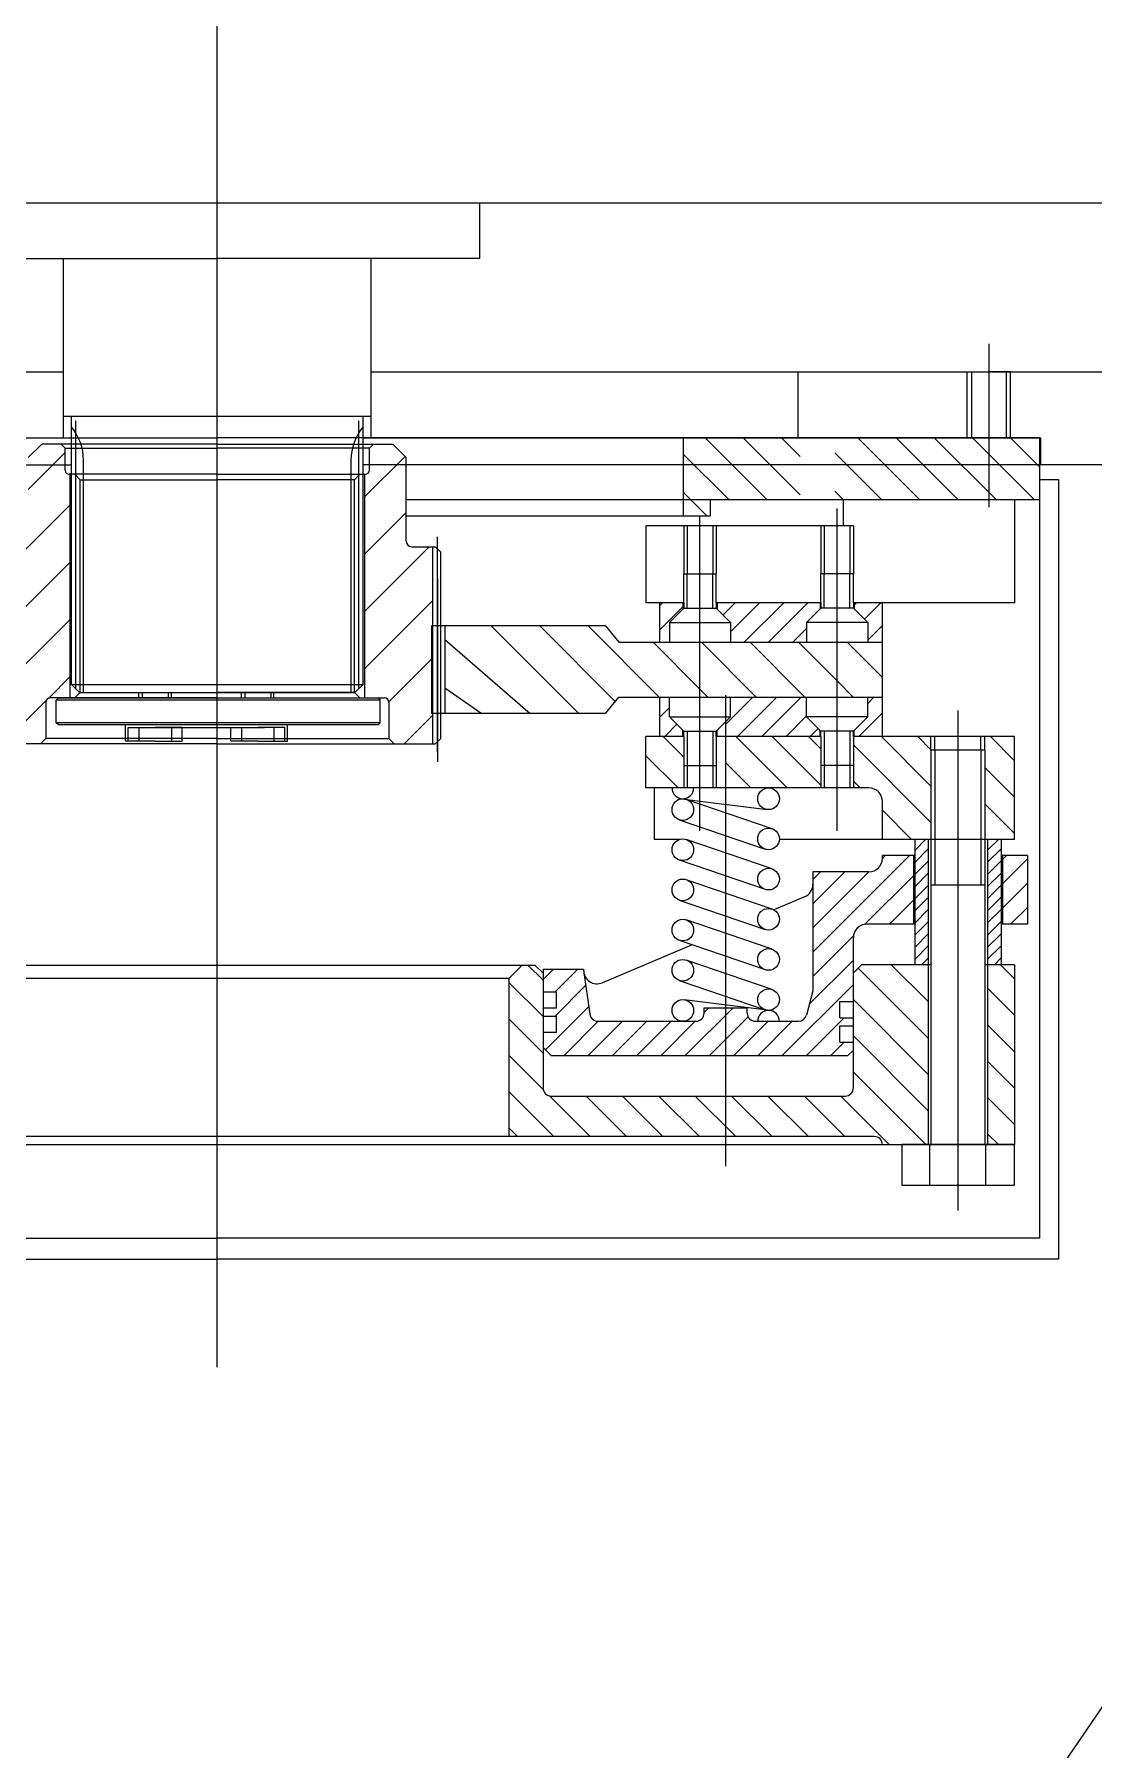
# Model space of a CAD drawing. Header units: millimetres. Extents: x 0 to 21000, y -315 to 14850.
# Drawn here: x 5086 to 5478, y 7947 to 8582 of the extents above; entities that cross this region are included whole.
import ezdxf

# ---------------------------------------------------------------- set-up
doc = ezdxf.new("R2010")
doc.units = ezdxf.units.MM
doc.header["$LTSCALE"] = 500
doc.linetypes.add('G', pattern=[2, 1.25, -0.25, 0.25, -0.25])
for name, color, linetype in [('01', 7, 'Continuous'), ('02', 1, 'Continuous'), ('05', 142, 'G'), ('LINE_PART', 7, 'Continuous')]:
    doc.layers.add(name, color=color, linetype=linetype)
pattern_1 = [(315, (3913.915, 11882.066), (6.735192, 6.735192), [])]
pattern_2 = [(45, (3913.9153, 11882.066), (-4.490128, 4.490128), [])]

# ---------------------------------------------------------------- blocks, each defined once
blk = doc.blocks.new('DFSDFSDFSDFSDF')
at = {"layer": '01'}
for p, q in [((2976.69, 6057.54), (2976.69, 5768.89)), ((2983.66, 6057.54), (2976.69, 6057.54)), ((3592.66, 6057.54), (3599.62, 6057.54)), ((3599.62, 6057.54), (3599.62, 5768.89)), ((2983.66, 6050.02), (2983.66, 5776.63)), ((3592.66, 6050.02), (3592.66, 5776.63)), ((2983.66, 5776.63), (3288.16, 5776.63)), ((3592.66, 5776.63), (3288.16, 5776.63)), ((2976.69, 5768.89), (3288.16, 5768.89)), ((3599.62, 5768.89), (3288.16, 5768.89))]:
    blk.add_line(p, q, dxfattribs=at)

msp = doc.modelspace()

# ---------------------------------------------------------------- hatches: boundary and pattern name
at = {"layer": '02', "linetype": 'Continuous'}
h = msp.add_hatch(dxfattribs=at)
h.set_pattern_fill('ANSI31', color=1, scale=80, angle=90, style=0)
h.set_pattern_definition([(315, (4674.767, 9374.959), (7.07107, 7.07107), [])])
h.paths.add_polyline_path([(5458.43, 8409.31), (5458.43, 8432.31), (5384.18, 8432.31), (5384.18, 8409.31)])
h.paths.add_polyline_path([(5368.18, 8409.31), (5368.18, 8432.31), (5326.43, 8432.31), (5326.43, 8403.31), (5336.43, 8403.31), (5336.43, 8409.31)])
h.paths.add_polyline_path([(5384.18, 8409.31), (5384.18, 8432.31), (5382.58, 8432.31), (5382.58, 8409.31)])
h.paths.add_polyline_path([(5369.78, 8409.31), (5369.78, 8432.31), (5368.18, 8432.31), (5368.18, 8409.31)])
h.paths.add_polyline_path([(4971.43, 8409.31), (4971.43, 8403.31), (4981.43, 8403.31), (4981.43, 8432.31), (4877.18, 8432.31), (4877.18, 8409.31)])
h.paths.add_polyline_path([(4859.18, 8409.31), (4859.18, 8432.31), (4849.43, 8432.31), (4849.43, 8409.31)])
h = msp.add_hatch(dxfattribs=at)
h.set_pattern_fill('_USER', color=1, scale=15, angle=45, style=0, pattern_type=0)
h.set_pattern_definition([(225, (6142.892, 10893.436), (10.6066, -10.6066), [])])
edge = h.paths.add_edge_path()
edge.add_line((5074.64, 8330.25), (5074.1, 8330.25))
edge.add_line((5074.1, 8330.25), (5074.1, 8319.01))
edge.add_line((5074.1, 8319.01), (5088.43, 8319.01))
edge.add_line((5088.43, 8319.01), (5090.43, 8321.01))
edge.add_line((5090.43, 8321.01), (5090.43, 8334.44))
edge.add_ellipse((5092, 8334.44), major_axis=(1.11, 1.11), ratio=1, start_angle=44.73581, end_angle=135, ccw=False)
edge.add_line((5092.01, 8336.01), (5099.36, 8336.01))
edge.add_line((5099.36, 8336.01), (5099.36, 8418.81))
edge.add_line((5099.36, 8418.81), (5099.08, 8418.81))
edge.add_ellipse((5099.08, 8420.31), major_axis=(-1.06, 1.06), ratio=1, start_angle=45, end_angle=135, ccw=False)
edge.add_line((5097.58, 8420.31), (5097.58, 8428.51))
edge.add_line((5097.58, 8428.51), (5096.08, 8430.01))
edge.add_line((5096.08, 8430.01), (5088.93, 8430.01))
edge.add_line((5088.93, 8430.01), (5083.93, 8425.01))
edge.add_line((5083.93, 8425.01), (5083.93, 8394.01))
edge.add_ellipse((5081.93, 8394.01), major_axis=(-1.41, 1.41), ratio=1, start_angle=135, end_angle=225, ccw=False)
edge.add_line((5081.93, 8392.01), (5074.1, 8392.01))
edge.add_line((5074.1, 8392.01), (5074.1, 8362.67))
edge.add_line((5074.1, 8362.67), (5074.64, 8362.67))
edge.add_line((5074.64, 8362.67), (5074.64, 8330.25))
edge = h.paths.add_edge_path()
edge.add_line((5208.49, 8336.01), (5215.84, 8336.01))
edge.add_ellipse((5215.85, 8334.44), major_axis=(1.11, 1.11), ratio=1, start_angle=315, end_angle=405.26419, ccw=False)
edge.add_line((5217.43, 8334.44), (5217.43, 8321.01))
edge.add_line((5217.43, 8321.01), (5219.43, 8319.01))
edge.add_line((5219.43, 8319.01), (5233.76, 8319.01))
edge.add_line((5233.76, 8319.01), (5233.76, 8330.25))
edge.add_line((5233.76, 8330.25), (5233.21, 8330.25))
edge.add_line((5233.21, 8330.25), (5233.21, 8362.67))
edge.add_line((5233.21, 8362.67), (5233.76, 8362.67))
edge.add_line((5233.76, 8362.67), (5233.76, 8392.01))
edge.add_line((5233.76, 8392.01), (5225.93, 8392.01))
edge.add_ellipse((5225.93, 8394.01), major_axis=(1.41, 1.41), ratio=1, start_angle=135, end_angle=225, ccw=False)
edge.add_line((5223.93, 8394.01), (5223.93, 8425.01))
edge.add_line((5223.93, 8425.01), (5218.93, 8430.01))
edge.add_line((5218.93, 8430.01), (5211.78, 8430.01))
edge.add_line((5211.78, 8430.01), (5210.28, 8428.51))
edge.add_line((5210.28, 8428.51), (5210.28, 8420.31))
edge.add_ellipse((5208.78, 8420.31), major_axis=(1.06, 1.06), ratio=1, start_angle=225, end_angle=315, ccw=False)
edge.add_line((5208.78, 8418.81), (5208.49, 8418.81))
edge.add_line((5208.49, 8418.81), (5208.49, 8336.01))
at = {"layer": '02'}
h = msp.add_hatch(dxfattribs=at)
h.set_pattern_fill('ANSI31', color=256, scale=2, angle=180, style=0)
h.set_pattern_definition([(45, (3913.9153, 11797.708), (-4.490128, 4.490128), [])])
h.paths.add_polyline_path([(5389.83, 8371.21), (5389.83, 8368.86), (5394.78, 8363.91), (5394.78, 8356.6), (5400.23, 8356.6), (5400.23, 8371.21)])
h.paths.add_polyline_path([(5339.03, 8371.21), (5339.03, 8368.86), (5343.98, 8363.91), (5343.98, 8356.6), (5372.17, 8356.6), (5372.17, 8363.91), (5377.13, 8368.86), (5377.13, 8371.21)])
h.paths.add_polyline_path([(5326.33, 8368.86), (5326.33, 8371.21), (5317.68, 8371.21), (5317.68, 8356.6), (5321.37, 8356.6), (5321.37, 8363.91)])
h.paths.add_polyline_path([(4963.87, 8356.6), (4963.87, 8363.91), (4968.83, 8368.86), (4968.83, 8371.21), (4930.73, 8371.21), (4930.73, 8368.86), (4935.68, 8363.91), (4935.68, 8356.6)])
h.paths.add_polyline_path([(4918.03, 8368.86), (4918.03, 8371.21), (4907.63, 8371.21), (4907.63, 8356.6), (4913.07, 8356.6), (4913.07, 8363.91)])
h.paths.add_polyline_path([(4981.53, 8371.21), (4981.53, 8368.86), (4986.48, 8363.91), (4986.48, 8356.6), (4990.18, 8356.6), (4990.18, 8371.21)])
h = msp.add_hatch(dxfattribs=at)
h.set_pattern_fill('ANSI31', color=256, scale=2, angle=180, style=0)
h.set_pattern_definition(pattern_2)
h.paths.add_polyline_path([(5400.23, 8321.71), (5400.23, 8336.33), (5394.78, 8336.33), (5394.78, 8329.02), (5389.83, 8324.06), (5389.83, 8321.71)])
h.paths.add_polyline_path([(5377.13, 8321.71), (5377.13, 8324.06), (5372.17, 8329.02), (5372.17, 8336.33), (5343.98, 8336.33), (5343.98, 8329.02), (5342.2, 8327.24), (5342.2, 8321.71)])
h.paths.add_polyline_path([(5317.68, 8321.71), (5326.33, 8321.71), (5326.33, 8324.06), (5321.37, 8329.02), (5321.37, 8336.33), (5317.68, 8336.33)])
h.paths.add_polyline_path([(4990.18, 8321.71), (4990.18, 8336.33), (4986.48, 8336.33), (4986.48, 8329.02), (4981.53, 8324.06), (4981.53, 8321.71)])
h.paths.add_polyline_path([(4965.65, 8321.71), (4965.65, 8327.24), (4963.87, 8329.02), (4963.87, 8336.33), (4935.68, 8336.33), (4935.68, 8329.02), (4930.73, 8324.06), (4930.73, 8321.71)])
h.paths.add_polyline_path([(4913.07, 8329.02), (4913.07, 8336.33), (4907.63, 8336.33), (4907.63, 8321.71), (4918.03, 8321.71), (4918.03, 8324.06)])
h = msp.add_hatch(dxfattribs=at)
h.set_pattern_fill('ANSI31', color=256, scale=3, angle=90, style=0)
h.set_pattern_definition(pattern_1)
h.paths.add_polyline_path([(5449.2, 8321.71), (5438.2, 8321.71), (5438.2, 8316.71), (5438.2, 8283.61), (5449.2, 8283.61)])
edge = h.paths.add_edge_path()
edge.add_line((5400.23, 8297.66), (5400.23, 8283.61))
edge.add_line((5400.23, 8283.61), (5418.2, 8283.61))
edge.add_line((5418.2, 8283.61), (5418.2, 8316.71))
edge.add_line((5418.2, 8316.71), (5418.2, 8321.71))
edge.add_line((5418.2, 8321.71), (5389.48, 8321.71))
edge.add_line((5389.48, 8321.71), (5389.48, 8311.01))
edge.add_line((5389.48, 8311.01), (5389.48, 8302.66))
edge.add_line((5389.48, 8302.66), (5395.23, 8302.66))
edge.add_ellipse((5395.23, 8297.66), major_axis=(3.54, 3.54), ratio=1, start_angle=315, end_angle=405, ccw=False)
h.paths.add_polyline_path([(5377.48, 8302.66), (5377.48, 8311.01), (5377.48, 8321.71), (5342.2, 8321.71), (5342.2, 8302.66)])
h.paths.add_polyline_path([(5312.68, 8302.66), (5326.68, 8302.66), (5326.68, 8311.01), (5326.68, 8321.71), (5312.68, 8321.71)])
h.paths.add_polyline_path([(4995.18, 8321.71), (4981.18, 8321.71), (4981.18, 8311.01), (4981.18, 8302.66), (4995.18, 8302.66)])
h.paths.add_polyline_path([(4965.65, 8302.66), (4965.65, 8321.71), (4930.38, 8321.71), (4930.38, 8311.01), (4930.38, 8302.66)])
edge = h.paths.add_edge_path()
edge.add_line((4912.63, 8302.66), (4918.38, 8302.66))
edge.add_line((4918.38, 8302.66), (4918.38, 8311.01))
edge.add_line((4918.38, 8311.01), (4918.38, 8321.71))
edge.add_line((4918.38, 8321.71), (4889.65, 8321.71))
edge.add_line((4889.65, 8321.71), (4889.65, 8316.71))
edge.add_line((4889.65, 8316.71), (4889.65, 8283.61))
edge.add_line((4889.65, 8283.61), (4907.63, 8283.61))
edge.add_line((4907.63, 8283.61), (4907.63, 8297.66))
edge.add_ellipse((4912.63, 8297.66), major_axis=(-3.54, 3.54), ratio=1, start_angle=-45, end_angle=45, ccw=False)
h.paths.add_polyline_path([(4869.65, 8316.71), (4869.65, 8321.71), (4858.65, 8321.71), (4858.65, 8283.61), (4869.65, 8283.61)])
h = msp.add_hatch(dxfattribs=at)
h.set_pattern_fill('ANSI31', color=256, angle=180, style=0)
h.set_pattern_definition([(45, (3913.9153, 11882.0663), (-2.245064, 2.245064), [])])
h.paths.add_polyline_path([(5444.2, 8283.61), (5439.2, 8283.61), (5439.2, 8237.21), (5444.2, 8237.21)])
h.paths.add_polyline_path([(5412.2, 8237.21), (5417.2, 8237.21), (5417.2, 8283.61), (5412.2, 8283.61)])
h = msp.add_hatch(dxfattribs=at)
h.set_pattern_fill('ANSI31', color=256, scale=2, angle=180, style=0)
h.set_pattern_definition(pattern_2)
h.paths.add_polyline_path([(5453.93, 8252.21), (5453.93, 8277.61), (5444.7, 8277.61), (5444.7, 8252.21)])
edge = h.paths.add_edge_path()
edge.add_line((5394.48, 8252.21), (5411.7, 8252.21))
edge.add_line((5411.7, 8252.21), (5411.7, 8277.61))
edge.add_line((5411.7, 8277.61), (5400.23, 8277.61))
edge.add_line((5400.23, 8277.61), (5400.23, 8276.61))
edge.add_ellipse((5395.23, 8276.61), major_axis=(-3.54, 3.54), ratio=1, start_angle=135, end_angle=225, ccw=False)
edge.add_line((5395.23, 8271.61), (5374.48, 8271.61))
edge.add_line((5374.48, 8271.61), (5374.48, 8227.58))
edge.add_line((5374.48, 8227.58), (5372.07, 8218.51))
edge.add_ellipse((5369.17, 8219.28), major_axis=(-2.12, 2.12), ratio=1, start_angle=135, end_angle=210.13172, ccw=False)
edge.add_line((5369.17, 8216.28), (5353.2, 8216.28))
edge.add_ellipse((5353.2, 8219.28), major_axis=(2.12, 2.12), ratio=1, start_angle=135, end_angle=225, ccw=False)
edge.add_line((5350.2, 8219.28), (5350.2, 8221.28))
edge.add_line((5350.2, 8221.28), (5342.2, 8221.28))
edge.add_line((5342.2, 8221.28), (5342.2, 8203.58))
edge.add_line((5342.2, 8203.58), (5387.48, 8203.58))
edge.add_line((5387.48, 8203.58), (5389.48, 8205.58))
edge.add_line((5389.48, 8205.58), (5389.48, 8208.58))
edge.add_line((5389.48, 8208.58), (5384.48, 8208.58))
edge.add_line((5384.48, 8208.58), (5384.48, 8214.58))
edge.add_line((5384.48, 8214.58), (5389.48, 8214.58))
edge.add_line((5389.48, 8214.58), (5389.48, 8217.58))
edge.add_line((5389.48, 8217.58), (5384.48, 8217.58))
edge.add_line((5384.48, 8217.58), (5384.48, 8223.58))
edge.add_line((5384.48, 8223.58), (5389.48, 8223.58))
edge.add_line((5389.48, 8223.58), (5389.48, 8247.21))
edge.add_ellipse((5394.48, 8247.21), major_axis=(-3.54, 3.54), ratio=1, start_angle=-45, end_angle=45, ccw=False)
edge = h.paths.add_edge_path()
edge.add_line((5342.2, 8203.58), (5342.2, 8221.28))
edge.add_line((5342.2, 8221.28), (5334.2, 8221.28))
edge.add_line((5334.2, 8221.28), (5334.2, 8219.28))
edge.add_ellipse((5331.2, 8219.28), major_axis=(-2.12, 2.12), ratio=1, start_angle=135, end_angle=225, ccw=False)
edge.add_line((5331.2, 8216.28), (5294.88, 8216.28))
edge.add_ellipse((5294.88, 8219.28), major_axis=(-2.12, 2.12), ratio=1, start_angle=53.17224, end_angle=135, ccw=False)
edge.add_line((5291.91, 8218.86), (5289.78, 8233.73))
edge.add_ellipse((5294.58, 8235.14), major_axis=(3.54, 3.54), ratio=1, start_angle=135, end_angle=151.34448, ccw=False)
edge.add_line((5289.58, 8235.14), (5289.58, 8235.58))
edge.add_line((5289.58, 8235.58), (5274.58, 8235.58))
edge.add_line((5274.58, 8235.58), (5274.58, 8227.08))
edge.add_line((5274.58, 8227.08), (5279.58, 8227.08))
edge.add_line((5279.58, 8227.08), (5279.58, 8221.08))
edge.add_line((5279.58, 8221.08), (5274.58, 8221.08))
edge.add_line((5274.58, 8221.08), (5274.58, 8218.08))
edge.add_line((5274.58, 8218.08), (5279.58, 8218.08))
edge.add_line((5279.58, 8218.08), (5279.58, 8212.08))
edge.add_line((5279.58, 8212.08), (5274.58, 8212.08))
edge.add_line((5274.58, 8212.08), (5274.58, 8206.58))
edge.add_line((5274.58, 8206.58), (5277.58, 8203.58))
edge.add_line((5277.58, 8203.58), (5342.2, 8203.58))
h = msp.add_hatch(dxfattribs=at)
h.set_pattern_fill('ANSI31', color=256, scale=3, angle=90, style=0)
h.set_pattern_definition(pattern_1)
h.paths.add_polyline_path([(5449.2, 8237.21), (5439.2, 8237.21), (5439.2, 8170.58), (5449.2, 8170.58)])
edge = h.paths.add_edge_path()
edge.add_line((5417.2, 8237.21), (5392.48, 8237.21))
edge.add_line((5392.48, 8237.21), (5389.48, 8234.21))
edge.add_line((5389.48, 8234.21), (5389.48, 8191.58))
edge.add_ellipse((5386.48, 8191.58), major_axis=(-2.12, 2.12), ratio=1, start_angle=135, end_angle=225, ccw=False)
edge.add_line((5386.48, 8188.58), (5342.2, 8188.58))
edge.add_line((5342.2, 8188.58), (5342.2, 8173.58))
edge.add_line((5342.2, 8173.58), (5397.23, 8173.58))
edge.add_ellipse((5397.23, 8170.58), major_axis=(2.12, 2.12), ratio=1, start_angle=315, end_angle=405, ccw=False)
edge.add_line((5400.23, 8170.58), (5417.2, 8170.58))
edge.add_line((5417.2, 8170.58), (5417.2, 8237.21))
edge = h.paths.add_edge_path()
edge.add_line((5342.2, 8173.58), (5342.2, 8188.58))
edge.add_line((5342.2, 8188.58), (5277.58, 8188.58))
edge.add_ellipse((5277.58, 8191.58), major_axis=(2.12, 2.12), ratio=1, start_angle=135, end_angle=225, ccw=False)
edge.add_line((5274.58, 8191.58), (5274.58, 8234.08))
edge.add_line((5274.58, 8234.08), (5271.58, 8237.08))
edge.add_line((5271.58, 8237.08), (5266.88, 8237.08))
edge.add_line((5266.88, 8237.08), (5261.88, 8232.08))
edge.add_line((5261.88, 8232.08), (5261.88, 8173.58))
edge.add_line((5261.88, 8173.58), (5342.2, 8173.58))
edge = h.paths.add_edge_path()
edge.add_line((5045.98, 8232.08), (5040.98, 8237.08))
edge.add_line((5040.98, 8237.08), (5036.28, 8237.08))
edge.add_line((5036.28, 8237.08), (5033.28, 8234.08))
edge.add_line((5033.28, 8234.08), (5033.28, 8191.58))
edge.add_ellipse((5030.28, 8191.58), major_axis=(-2.12, 2.12), ratio=1, start_angle=135, end_angle=225, ccw=False)
edge.add_line((5030.28, 8188.58), (4965.65, 8188.58))
edge.add_line((4965.65, 8188.58), (4965.65, 8173.58))
edge.add_line((4965.65, 8173.58), (5045.98, 8173.58))
edge.add_line((5045.98, 8173.58), (5045.98, 8232.08))
edge = h.paths.add_edge_path()
edge.add_line((4910.63, 8173.58), (4965.65, 8173.58))
edge.add_line((4965.65, 8173.58), (4965.65, 8188.58))
edge.add_line((4965.65, 8188.58), (4921.38, 8188.58))
edge.add_ellipse((4921.38, 8191.58), major_axis=(2.12, 2.12), ratio=1, start_angle=135, end_angle=225, ccw=False)
edge.add_line((4918.38, 8191.58), (4918.38, 8234.21))
edge.add_line((4918.38, 8234.21), (4915.38, 8237.21))
edge.add_line((4915.38, 8237.21), (4890.65, 8237.21))
edge.add_line((4890.65, 8237.21), (4890.65, 8170.58))
edge.add_line((4890.65, 8170.58), (4907.63, 8170.58))
edge.add_ellipse((4910.63, 8170.58), major_axis=(2.12, 2.12), ratio=1, start_angle=45, end_angle=135, ccw=False)
h.paths.add_polyline_path([(4868.65, 8237.21), (4858.65, 8237.21), (4858.65, 8170.58), (4868.65, 8170.58)])

# ---------------------------------------------------------------- linework, layer by layer
at = {"layer": '01', "color": 7, "linetype": 'Continuous'}
for p, q in [((5153.93, 8088.14), (5153.93, 9768.62)), ((5615.93, 8519.16), (4696.06, 8519.16)), ((5251.22, 8498.71), (5251.22, 8519.16)), ((5056.64, 8498.71), (5153.93, 8498.71)), ((5096.93, 8432.31), (5096.93, 8498.71)), ((5096.93, 8440.33), (5096.93, 8498.71)), ((5251.22, 8498.71), (5153.93, 8498.71)), ((5210.93, 8432.31), (5210.93, 8498.71)), ((5210.93, 8440.33), (5210.93, 8498.71)), ((5439.68, 8467.18), (5439.68, 8406.67)), ((5021.92, 8456.81), (5096.93, 8456.81)), ((5210.93, 8456.81), (5565.93, 8456.81)), ((5368.93, 8456.81), (5368.93, 8432.31)), ((5431.68, 8432.31), (5431.68, 8456.81)), ((5431.68, 8456.81), (5439.68, 8456.81)), ((5433.28, 8456.81), (5433.28, 8432.31)), ((5447.68, 8456.81), (5439.68, 8456.81)), ((5446.08, 8456.81), (5446.08, 8432.31)), ((5447.68, 8432.31), (5447.68, 8456.81)), ((5096.93, 8440.33), (5210.93, 8440.33)), ((5099.95, 8341.01), (5099.95, 8440.33)), ((5207.9, 8341.01), (5207.9, 8440.33)), ((4876.18, 8432.31), (5099.95, 8432.31)), ((4876.18, 8432.31), (5096.93, 8432.31)), ((4876.18, 8432.31), (5096.93, 8432.31)), ((4876.18, 8432.31), (5099.93, 8432.31)), ((4876.18, 8432.31), (5153.93, 8432.31)), ((5083.93, 8425.01), (5088.93, 8430.01)), ((5153.93, 8430.01), (5088.93, 8430.01)), ((5096.08, 8430.01), (5097.58, 8428.51)), ((5101.54, 8339.43), (5101.54, 8431.87)), ((5458.43, 8432.31), (5153.93, 8432.31)), ((5153.93, 8430.01), (5218.93, 8430.01)), ((5153.93, 8430.01), (5218.93, 8430.01)), ((5206.31, 8339.43), (5206.31, 8431.87)), ((5458.43, 8432.31), (5207.9, 8432.31)), ((5458.43, 8432.31), (5207.93, 8432.31)), ((5211.78, 8430.01), (5210.28, 8428.51)), ((5210.93, 8432.31), (5458.43, 8432.31)), ((5458.43, 8432.31), (5210.93, 8432.31)), ((5223.93, 8425.01), (5218.93, 8430.01)), ((5447.68, 8432.31), (5431.68, 8432.31)), ((5458.43, 8432.31), (5458.93, 8432.31)), ((5458.93, 8422.31), (5458.93, 8432.31)), ((5097.58, 8420.31), (5097.58, 8428.51)), ((5097.58, 8428.51), (5153.93, 8428.51)), ((5104.4, 8338.01), (5104.4, 8424.08)), ((5210.28, 8428.51), (5153.93, 8428.51)), ((5203.46, 8338.01), (5203.46, 8424.08)), ((5210.28, 8420.31), (5210.28, 8428.51)), ((5223.93, 8394.01), (5223.93, 8425.01)), ((4741.93, 8422.31), (5099.95, 8422.31)), ((5153.93, 8418.81), (5099.08, 8418.81)), ((5099.36, 8418.81), (5099.36, 8336.01)), ((5153.93, 8418.81), (5208.78, 8418.81)), ((5565.93, 8422.35), (5207.9, 8422.35)), ((5208.49, 8418.81), (5208.49, 8336.01)), ((5449.2, 8409.31), (5223.93, 8409.31)), ((5458.43, 8409.31), (5336.43, 8409.31)), ((5385.7, 8409.31), (5385.7, 8399.71)), ((5449.2, 8409.31), (5449.2, 8371.21)), ((5336.43, 8403.31), (5223.93, 8403.31)), ((5312.68, 8399.71), (5312.68, 8371.21)), ((5389.48, 8399.71), (5312.68, 8399.71)), ((5327.93, 8399.71), (5327.93, 8381.91)), ((5337.43, 8399.71), (5337.43, 8381.91)), ((5378.73, 8399.71), (5378.73, 8381.91)), ((5388.23, 8399.71), (5388.23, 8381.91)), ((5225.93, 8392.01), (5234.68, 8392.01)), ((5233.76, 8319.01, 0), (5233.76, 8392.01, 0)), ((5236.68, 8390.01), (5234.68, 8392.01)), ((5236.68, 8321.01), (5236.68, 8390.01)), ((5326.68, 8371.21), (5326.68, 8381.91)), ((5338.68, 8371.21), (5338.68, 8381.91)), ((5377.48, 8371.21), (5377.48, 8381.91)), ((5389.48, 8371.21), (5389.48, 8381.91)), ((5326.68, 8371.21), (5312.68, 8371.21)), ((5317.68, 8371.21), (5317.68, 8356.6)), ((5321.37, 8363.91), (5326.68, 8369.21)), ((5326.33, 8371.21), (5326.33, 8368.86)), ((5326.68, 8371.21), (5326.68, 8369.21)), ((5326.68, 8369.21), (5338.68, 8369.21)), ((5338.68, 8371.21), (5338.68, 8369.21)), ((5377.48, 8371.21), (5338.68, 8371.21)), ((5343.98, 8363.91), (5338.68, 8369.21)), ((5339.03, 8371.21), (5339.03, 8368.86)), ((5372.17, 8363.91), (5377.48, 8369.21)), ((5377.13, 8371.21), (5377.13, 8368.86)), ((5377.48, 8371.21), (5377.48, 8369.21)), ((5389.48, 8369.21), (5377.48, 8369.21)), ((5449.2, 8371.21), (5389.48, 8371.21)), ((5389.48, 8371.21), (5389.48, 8369.21)), ((5394.78, 8363.91), (5389.48, 8369.21)), ((5389.83, 8371.21), (5389.83, 8368.86)), ((5400.23, 8356.6), (5400.23, 8371.21)), ((5233.21, 8362.67), (5233.21, 8330.25)), ((5297.68, 8362.67), (5233.21, 8362.67)), ((5297.68, 8362.67), (5233.21, 8362.67)), ((5238.21, 8362.67), (5238.21, 8330.25)), ((5297.68, 8362.67), (5302.68, 8356.6)), ((5321.37, 8363.91), (5321.37, 8356.6)), ((5321.37, 8363.91), (5343.98, 8363.91)), ((5343.98, 8363.91), (5343.98, 8356.6)), ((5372.17, 8363.91), (5372.17, 8356.6)), ((5394.78, 8363.91), (5372.17, 8363.91)), ((5394.78, 8363.91), (5394.78, 8356.6)), ((5302.68, 8356.6), (5400.23, 8356.6)), ((5400.23, 8321.71), (5400.23, 8356.6)), ((5099.95, 8341.01), (5207.9, 8341.01)), ((5099.95, 8341.01), (5102.95, 8338.01)), ((5207.9, 8341.01), (5204.9, 8338.01)), ((5207.9, 8341.01), (5204.9, 8338.01)), ((5090.43, 8334.44), (5090.43, 8321.01)), ((5153.93, 8336.01), (5092, 8336.01)), ((5095.11, 8336.01), (5094.31, 8335.21)), ((5214.31, 8335.21), (5094.31, 8335.21)), ((5094.31, 8326.81), (5094.31, 8335.21)), ((5095.11, 8336.01), (5213.51, 8336.01)), ((5102.95, 8338.01), (5204.9, 8338.01)), ((5124.93, 8336.01), (5124.93, 8338.01)), ((5126.13, 8338.01), (5126.13, 8336.01)), ((5135.73, 8338.01), (5135.73, 8336.01)), ((5136.93, 8336.01), (5136.93, 8338.01)), ((5153.93, 8336.01), (5215.85, 8336.01)), ((5162.93, 8336.01), (5162.93, 8338.01)), ((5164.13, 8338.01), (5164.13, 8336.01)), ((5173.73, 8338.01), (5173.73, 8336.01)), ((5174.93, 8336.01), (5174.93, 8338.01)), ((5213.51, 8336.01), (5214.31, 8335.21)), ((5214.31, 8326.81), (5214.31, 8335.21)), ((5217.43, 8334.44), (5217.43, 8321.01)), ((5297.68, 8330.25), (5302.68, 8336.33)), ((5302.68, 8336.33), (5400.23, 8336.33)), ((5317.68, 8336.33), (5317.68, 8321.71)), ((5321.37, 8329.02), (5321.37, 8336.33)), ((5343.98, 8329.02), (5343.98, 8336.33)), ((5372.17, 8329.02), (5372.17, 8336.33)), ((5394.78, 8329.02), (5394.78, 8336.33)), ((5297.68, 8330.25), (5233.21, 8330.25)), ((5297.68, 8330.25), (5233.21, 8330.25)), ((5321.37, 8329.02), (5343.98, 8329.02)), ((5321.37, 8329.02), (5326.68, 8323.71)), ((5343.98, 8329.02), (5338.68, 8323.71)), ((5372.17, 8329.02), (5377.48, 8323.71)), ((5394.78, 8329.02), (5372.17, 8329.02)), ((5394.78, 8329.02), (5389.48, 8323.71)), ((5214.31, 8326.81), (5094.31, 8326.81)), ((5095.11, 8326.01), (5094.31, 8326.81)), ((5213.51, 8326.01), (5095.11, 8326.01)), ((5119.91, 8320.01), (5119.91, 8326.01)), ((5120.91, 8325.01), (5130.93, 8325.01)), ((5120.91, 8325.01), (5130.93, 8325.01)), ((5120.91, 8320.01), (5120.91, 8325.01)), ((5124.93, 8325.01), (5124.93, 8320.01)), ((5128.94, 8325.01), (5171.43, 8325.01)), ((5140.94, 8325.01), (5130.93, 8325.01)), ((5136.93, 8325.01), (5136.93, 8320.01)), ((5140.94, 8320.01), (5140.94, 8325.01)), ((5158.91, 8320.01), (5158.91, 8325.01)), ((5162.93, 8325.01), (5162.93, 8320.01)), ((5178.94, 8325.01), (5168.93, 8325.01)), ((5174.93, 8325.01), (5174.93, 8320.01)), ((5178.94, 8320.01), (5178.94, 8325.01)), ((5179.94, 8320.01), (5179.94, 8326.01)), ((5214.31, 8326.81), (5213.51, 8326.01)), ((5326.68, 8321.71), (5312.68, 8321.71)), ((5312.68, 8302.66), (5312.68, 8321.71)), ((5326.33, 8321.71), (5326.33, 8324.06)), ((5326.68, 8323.71), (5338.68, 8323.71)), ((5326.68, 8321.71), (5326.68, 8323.71)), ((5326.68, 8321.71), (5326.68, 8311.01)), ((5338.68, 8321.71), (5338.68, 8323.71)), ((5338.68, 8321.71), (5338.68, 8311.01)), ((5377.48, 8321.71), (5338.68, 8321.71)), ((5377.48, 8321.71), (5338.68, 8321.71)), ((5377.48, 8321.71), (5338.68, 8321.71)), ((5339.03, 8321.71), (5339.03, 8324.06)), ((5377.13, 8321.71), (5377.13, 8324.06)), ((5377.48, 8321.71), (5377.48, 8323.71)), ((5389.48, 8323.71), (5377.48, 8323.71)), ((5377.48, 8321.71), (5377.48, 8311.01)), ((5389.48, 8321.71), (5389.48, 8323.71)), ((5449.2, 8321.71), (5389.48, 8321.71)), ((5449.2, 8321.71), (5389.48, 8321.71)), ((5389.48, 8321.71), (5389.48, 8311.01)), ((5389.83, 8321.71), (5389.83, 8324.06)), ((5419.7, 8316.71), (5419.7, 8321.71)), ((5436.7, 8316.71), (5436.7, 8321.71)), ((5449.2, 8283.61), (5449.2, 8321.71)), ((5153.93, 8319.01), (5073.17, 8319.01)), ((5090.43, 8321.01), (5088.43, 8319.01)), ((5120.91, 8320.01), (5119.91, 8320.01)), ((5130.93, 8320.01), (5120.91, 8320.01)), ((5130.93, 8320.01), (5140.94, 8320.01)), ((5153.93, 8319.01), (5234.68, 8319.01)), ((5168.93, 8320.01), (5158.91, 8320.01)), ((5168.93, 8320.01), (5178.94, 8320.01)), ((5178.94, 8320.01), (5179.94, 8320.01)), ((5217.43, 8321.01), (5219.43, 8319.01)), ((5234.68, 8319.01), (5236.68, 8321.01)), ((5418.2, 8316.71), (5418.2, 8170.58)), ((5438.2, 8316.71), (5438.2, 8170.58)), ((5327.93, 8311.01), (5327.93, 8302.66)), ((5337.43, 8311.01), (5337.43, 8302.66)), ((5378.73, 8311.01), (5378.73, 8302.66)), ((5388.23, 8311.01), (5388.23, 8302.66)), ((5395.23, 8302.66), (5312.68, 8302.66)), ((5315.68, 8302.66), (5315.68, 8283.61)), ((5359.37, 8287.57), (5327.62, 8298.45)), ((5400.23, 8283.61), (5400.23, 8297.66)), ((5325.03, 8290.88), (5356.78, 8280)), ((5325.16, 8283.61), (5315.68, 8283.61)), ((5359.37, 8272.7), (5327.62, 8283.57)), ((5449.2, 8283.61), (5362.07, 8283.61)), ((5412.2, 8283.61), (5412.2, 8237.21)), ((5417.2, 8283.61), (5417.2, 8237.21)), ((5439.2, 8283.61), (5439.2, 8237.21)), ((5444.2, 8283.61), (5444.2, 8237.21)), ((5412.2, 8277.61), (5400.23, 8277.61)), ((5400.23, 8276.61), (5400.23, 8277.61)), ((5411.7, 8277.61), (5411.7, 8252.21)), ((5453.93, 8277.61), (5444.2, 8277.61)), ((5444.7, 8277.61), (5444.7, 8252.21)), ((5453.93, 8277.61), (5453.93, 8252.21)), ((5325.03, 8276), (5356.78, 8265.13)), ((5374.48, 8271.61), (5374.48, 8227.58)), ((5395.23, 8271.61), (5374.48, 8271.61)), ((5359.37, 8257.82), (5327.62, 8268.7)), ((5325.03, 8261.13), (5356.78, 8250.25)), ((5371.43, 8262.32), (5360.07, 8257.5)), ((5359.37, 8242.94), (5327.62, 8253.82)), ((5412.2, 8252.21), (5394.48, 8252.21)), ((5432.07, 7889.91), (5679.75, 8251.91)), ((5453.93, 8252.21), (5444.2, 8252.21)), ((5325.03, 8246.25), (5356.78, 8235.38)), ((5389.48, 8191.58), (5389.48, 8247.21)), ((5329.75, 8244.63), (5296.53, 8230.53)), ((5359.37, 8228.07), (5327.62, 8238.94)), ((5261.88, 8232.08), (5266.88, 8237.08)), ((5266.88, 8237.08), (5271.58, 8237.08)), ((5271.58, 8237.08), (5274.58, 8234.08)), ((5274.58, 8235.58), (5274.58, 8191.58)), ((5274.58, 8235.58), (5289.58, 8235.58)), ((5289.58, 8235.58), (5289.58, 8235.14)), ((5289.58, 8235.14), (5291.91, 8218.86)), ((5389.48, 8234.21), (5392.48, 8237.21)), ((5418.2, 8237.21), (5392.48, 8237.21)), ((5417.2, 8237.21), (5417.2, 8170.58)), ((5449.2, 8237.21), (5438.2, 8237.21)), ((5439.2, 8237.21), (5439.2, 8170.58)), ((5449.2, 8237.21), (5449.2, 8170.58)), ((5261.88, 8232.08), (5261.88, 8173.58)), ((5279.58, 8227.08), (5274.58, 8227.08)), ((5279.58, 8221.08), (5279.58, 8227.08)), ((5325.03, 8231.38), (5356.78, 8220.5)), ((5374.48, 8227.58), (5372.07, 8218.51)), ((5279.58, 8221.08), (5274.58, 8221.08)), ((5358.58, 8220.25), (5326.83, 8224.25)), ((5334.2, 8219.28), (5334.2, 8221.28)), ((5334.2, 8221.28), (5350.2, 8221.28)), ((5350.2, 8219.28), (5350.2, 8221.28)), ((5384.48, 8217.58), (5384.48, 8223.58)), ((5384.48, 8223.58), (5389.48, 8223.58)), ((5279.58, 8218.08), (5274.58, 8218.08)), ((5279.58, 8212.08), (5279.58, 8218.08)), ((5294.88, 8216.28), (5331.2, 8216.28)), ((5353.2, 8216.28), (5369.17, 8216.28)), ((5384.48, 8217.58), (5389.48, 8217.58)), ((5384.48, 8208.58), (5384.48, 8214.58)), ((5384.48, 8214.58), (5389.48, 8214.58)), ((5279.58, 8212.08), (5274.58, 8212.08)), ((5384.48, 8208.58), (5389.48, 8208.58)), ((5277.58, 8203.58), (5274.58, 8206.58)), ((5277.58, 8203.58), (5387.48, 8203.58)), ((5387.48, 8203.58), (5389.48, 8205.58)), ((5277.58, 8188.58), (5386.48, 8188.58)), ((4858.65, 8170.58), (5449.2, 8170.58)), ((5397.23, 8173.58), (4910.63, 8173.58))]:
    msp.add_line(p, q, dxfattribs=at)
at = {"layer": '01'}
for p, q in [((5326.43, 8432.31), (5326.43, 8403.31)), ((5458.43, 8432.31), (5458.43, 8409.31)), ((5103.13, 8416.81), (5101.13, 8418.81)), ((5103.13, 8416.81), (5153.93, 8416.81)), ((5103.13, 8338.01), (5103.13, 8416.81)), ((5204.73, 8416.81), (5153.93, 8416.81)), ((5204.73, 8416.81), (5206.73, 8418.81)), ((5204.73, 8338.01), (5204.73, 8416.81)), ((5343.43, 8409.31), (5223.93, 8409.31)), ((5336.43, 8409.31), (5336.43, 8403.31)), ((5326.68, 8381.91), (5338.68, 8381.91)), ((5389.48, 8381.91), (5377.48, 8381.91)), ((5101.13, 8336.01), (5103.13, 8338.01)), ((5103.13, 8338.01), (5153.93, 8338.01)), ((5204.73, 8338.01), (5153.93, 8338.01)), ((5206.73, 8336.01), (5204.73, 8338.01)), ((5153.93, 8321.01), (5090.43, 8321.01)), ((5153.93, 8321.01), (5217.43, 8321.01)), ((5438.2, 8316.71), (5418.2, 8316.71)), ((5326.68, 8311.01), (5338.68, 8311.01)), ((5389.48, 8311.01), (5377.48, 8311.01)), ((5325.83, 8298.69), (5357.58, 8294.69)), ((5438.2, 8266.71), (5418.2, 8266.71)), ((5040.98, 8237.08), (5266.88, 8237.08)), ((5261.88, 8232.08), (5045.98, 8232.08)), ((5400.23, 8170.58), (5400.23, 8170.58)), ((5407.42, 8170.58), (5407.42, 8155.58)), ((5448.99, 8170.58), (5407.42, 8170.58)), ((5417.81, 8155.58), (5417.81, 8170.58)), ((5438.59, 8155.58), (5438.59, 8170.58)), ((5448.99, 8170.58), (5448.99, 8155.58)), ((5407.42, 8155.58), (5448.99, 8155.58))]:
    msp.add_line(p, q, dxfattribs=at)
for centre in [(5358.08, 8298.66), (5326.33, 8294.66), (5326.33, 8279.79), (5358.08, 8283.79), (5326.33, 8264.91)]:
    msp.add_circle(centre, 4, dxfattribs=at)
at = {"layer": '01', "color": 7, "linetype": 'Continuous'}
for centre in [(5358.08, 8268.91), (5358.08, 8254.04), (5326.33, 8250.04), (5326.33, 8235.16), (5358.08, 8239.16), (5358.08, 8224.28), (5326.33, 8220.28)]:
    msp.add_circle(centre, 4, dxfattribs=at)
for centre, radius, start, end in [((5084.92, 8423.94), 19.48, 0.41477, 39.489), ((5222.93, 8423.94), 19.48, 140.511, 179.58523), ((5099.08, 8420.31), 1.5, 180, 270), ((5208.78, 8420.31), 1.5, 270, 0), ((5225.93, 8394.01), 2, 180, 270), ((5092, 8334.44), 1.57, 89.99998, 179.99998), ((5215.85, 8334.44), 1.57, 0.00002, 90.00002), ((5395.23, 8297.66), 5, 0, 90), ((5395.23, 8276.61), 5, 270, 0), ((5369.48, 8266.92), 5, 292.99548, 0), ((5294.58, 8235.14), 5, 180, 292.99548), ((5358.08, 8216.28), 4, 0, 180), ((5294.88, 8219.28), 3, 188.17224, 270), ((5331.2, 8219.28), 3, 270, 0), ((5369.17, 8219.28), 3, 270, 345.13172), ((5277.58, 8191.58), 3, 180, 270), ((5386.48, 8191.58), 3, 270, 0)]:
    msp.add_arc(centre, radius, start, end, dxfattribs=at)
at = {"layer": '01'}
for centre, radius, start, end in [((5326.33, 8302.66), 4, 180, 0), ((5394.48, 8247.21), 5, 90, 180), ((5353.2, 8219.28), 3, 180, 270), ((5397.23, 8170.58), 3, 0, 90)]:
    msp.add_arc(centre, radius, start, end, dxfattribs=at)
at = {"layer": '02', "color": 1, "linetype": 'Continuous'}
for p, q in [((5326.68, 8399.71), (5326.68, 8381.91)), ((5338.68, 8399.71), (5338.68, 8381.91)), ((5377.48, 8399.71), (5377.48, 8381.91)), ((5389.48, 8399.71), (5389.48, 8381.91)), ((5327.93, 8369.21), (5327.93, 8381.91)), ((5337.43, 8369.21), (5337.43, 8381.91)), ((5378.73, 8369.21), (5378.73, 8381.91)), ((5388.23, 8369.21), (5388.23, 8381.91)), ((5327.93, 8323.71), (5327.93, 8311.01)), ((5337.43, 8323.71), (5337.43, 8311.01)), ((5378.73, 8323.71), (5378.73, 8311.01)), ((5388.23, 8323.71), (5388.23, 8311.01)), ((5418.2, 8316.71), (5418.2, 8321.71)), ((5438.2, 8316.71), (5438.2, 8321.71)), ((5419.7, 8316.71), (5419.7, 8266.71)), ((5436.7, 8316.71), (5436.7, 8266.71)), ((5326.68, 8311.01), (5326.68, 8302.66)), ((5338.68, 8311.01), (5338.68, 8302.66)), ((5377.48, 8311.01), (5377.48, 8302.66)), ((5389.48, 8311.01), (5389.48, 8302.66))]:
    msp.add_line(p, q, dxfattribs=at)
at = {"layer": '02'}
for p, q in [((5255.36, 8362.67), (5287.78, 8330.25)), ((5273.32, 8362.67), (5301.32, 8334.67)), ((5291.28, 8362.67), (5317.62, 8336.33)), ((5238.21, 8357.64), (5269.82, 8330.25)), ((5315.31, 8356.6), (5332.68, 8339.24)), ((5333.27, 8356.6), (5353.54, 8336.33)), ((5351.23, 8356.6), (5371.51, 8336.33)), ((5369.19, 8356.6), (5383.48, 8342.32)), ((5387.16, 8356.6), (5400.23, 8343.53)), ((5383.48, 8342.32), (5389.47, 8336.33)), ((5238.21, 8339.68), (5251.86, 8330.25)), ((5332.68, 8339.24), (5335.58, 8336.33))]:
    msp.add_line(p, q, dxfattribs=at)
at = {"layer": '05', "color": 4, "linetype": 'G'}
for p, q in [((5101.54, 8340.23), (5101.54, 8438.6)), ((5206.31, 8340.23), (5206.31, 8438.6)), ((5383.48, 8286.77), (5383.48, 8406.15)), ((5332.68, 8286.77), (5332.68, 8403.31)), ((5235.43, 8315.99), (5235.43, 8395.65)), ((5342.2, 8162.61), (5342.2, 8337.04))]:
    msp.add_line(p, q, dxfattribs=at)
at = {"layer": '05'}
for p, q in [((5235.43, 8380.36), (5235.43, 8312.32)), ((5428.2, 8331.38), (5428.2, 8146.21))]:
    msp.add_line(p, q, dxfattribs=at)
at = {"layer": 'LINE_PART'}
for p, q in [((4876.18, 8432.31), (5099.93, 8432.31)), ((5207.93, 8432.31), (5458.43, 8432.31))]:
    msp.add_line(p, q, dxfattribs=at)

# ---------------------------------------------------------------- block references
at = {"layer": '01'}
msp.add_blockref('DFSDFSDFSDFSDF', (1865.77, 2359.29), dxfattribs=at)

doc.saveas('drawing.dxf')
